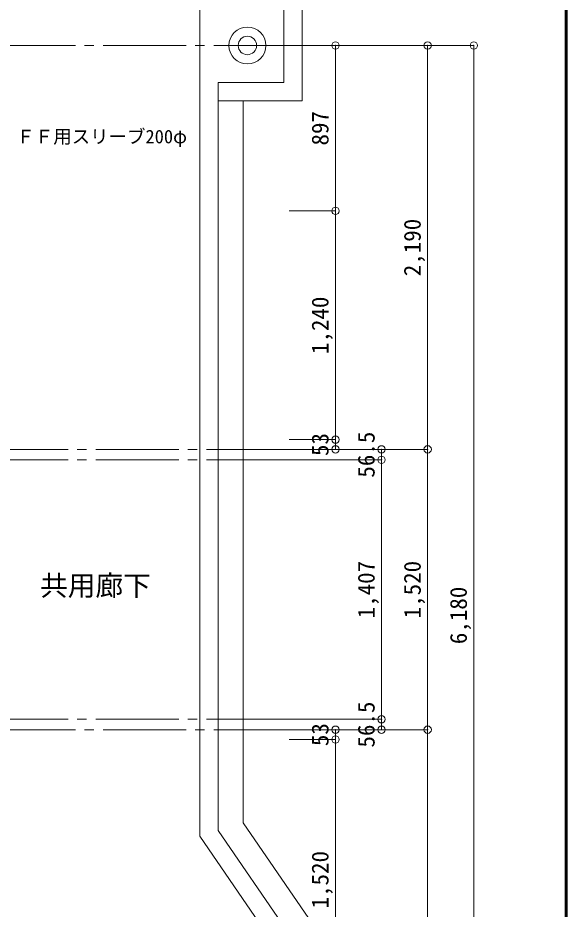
# Model space of a CAD drawing. Units: millimetres at full size, sheet at 1:50. Extents: x -9674 to 9699, y -6794 to 6791.
# Drawn here: x 6720 to 9699, y -941 to 3892 of the extents above; entities that cross this region are included whole.
import ezdxf
from ezdxf.enums import TextEntityAlignment as Align

# ---------------------------------------------------------------- set-up
doc = ezdxf.new("R2010")
doc.units = ezdxf.units.MM
doc.header["$LTSCALE"] = 50
doc.header["$PDMODE"] = 32
doc.header["$PDSIZE"] = 40
doc.linetypes.add('CHAIN2', pattern=[12, 9, -1, 1, -1])
for name, color, linetype, lineweight in [('0-0_図面枠', 7, 'Continuous', 9), ('1-0_芯', 7, 'CHAIN2', 9), ('1-6_ﾊﾞﾙｺﾆｰ・階段', 4, 'Continuous', 9), ('1-A_文字', 7, 'Continuous', 9), ('1-B_寸法', 7, 'Continuous', 9)]:
    doc.layers.add(name, color=color, linetype=linetype, lineweight=lineweight)
doc.styles.add('ＭＳ ゴシック', font='')
doc.styles.get('ＭＳ ゴシック').set_extended_font_data('MS Gothic')

msp = doc.modelspace()

# ---------------------------------------------------------------- linework, layer by layer
at = {"layer": '0-0_図面枠'}
for p, q in [((9688.35, -6783.35), (9688.35, 6780.85)), ((9690.11, -6785.11), (9690.11, 6782.61)), ((9691.87, -6786.88), (9691.87, 6784.38)), ((9693.64, 6786.14), (9693.64, -6788.64)), ((9695.4, -6790.4), (9695.4, 6787.9)), ((9697.16, -6792.16), (9697.16, 6789.66))]:
    msp.add_line(p, q, dxfattribs=at)
msp.add_lwpolyline([(9698.92, -6793.93), (9698.92, 6791.43), (-9673.92, 6791.43)], dxfattribs=at)
at = {"layer": '1-0_芯'}
for p, q in [((-8417.5, 3741.87), (8192.5, 3741.87)), ((8192.5, 1551.87), (2022.5, 1551.87)), ((8192.5, 1495.37), (5322.5, 1495.37)), ((8192.5, 88.37), (5322.5, 88.37)), ((-8417.5, 31.87), (8192.5, 31.87))]:
    msp.add_line(p, q, dxfattribs=at)
at = {"layer": '1-6_ﾊﾞﾙｺﾆｰ・階段'}
for p, q in [((7707.5, 4522.85), (7707.5, -546.12)), ((7707.5, -546.12), (8257.5, -1346.12))]:
    msp.add_line(p, q, dxfattribs=at)
at = {"layer": '1-6_ﾊﾞﾙｺﾆｰ・階段', "color": 7}
for p, q in [((8262.5, 3441.87), (8262.5, 4041.87)), ((8162.5, 3541.87), (8162.5, 3941.87)), ((7807.5, 3541.87), (8162.5, 3541.87)), ((7807.5, -515.06), (7807.5, 3541.87)), ((7807.5, 3441.87), (8262.5, 3441.87)), ((7942.5, -473.13), (7942.5, 3441.87)), ((7942.5, -473.13), (8492.5, -1273.13)), ((7807.5, -515.06), (8357.5, -1315.06))]:
    msp.add_line(p, q, dxfattribs=at)
at = {"layer": '1-6_ﾊﾞﾙｺﾆｰ・階段'}
msp.add_circle((7965, 3741.87), 100, dxfattribs=at)
at = {"layer": '1-6_ﾊﾞﾙｺﾆｰ・階段', "color": 7}
msp.add_circle((7965, 3741.87), 50, dxfattribs=at)
at = {"layer": '1-B_寸法'}
for p, q in [((8192.5, 3741.87), (9192.5, 3741.87)), ((8442.5, 3741.87), (8442.5, 2844.87)), ((8942.5, 3741.87), (8942.5, 1551.87)), ((9192.5, 3741.87), (9192.5, -2438.13)), ((8192.5, 2844.87), (8442.5, 2844.87)), ((8442.5, 2844.87), (8442.5, 1604.87)), ((8192.5, 1604.87), (8442.5, 1604.87)), ((8442.5, 1604.87), (8442.5, 1551.87)), ((8192.5, 1551.87), (8942.5, 1551.87)), ((8942.5, 1551.87), (8942.5, 31.87)), ((8192.5, 1495.37), (8692.5, 1495.37)), ((8192.5, 88.37), (8692.5, 88.37)), ((8692.5, 31.87), (8692.5, 88.37)), ((8192.5, 31.87), (8942.5, 31.87)), ((8442.5, -21.13), (8442.5, 31.87)), ((8942.5, 31.87), (8942.5, -2438.13)), ((8192.5, -21.13), (8442.5, -21.13)), ((8442.5, -1541.13), (8442.5, -21.13))]:
    msp.add_line(p, q, dxfattribs=at)
msp.add_lwpolyline([(8692.5, 88.37), (8692.5, 1495.37), (8692.5, 1551.87)], dxfattribs=at)
at = {"layer": '1-B_寸法', "color": 3}
for p in [(8442.5, 3741.87), (8942.5, 3741.87), (9192.5, 3741.87), (8442.5, 2844.87), (8442.5, 1604.87), (8442.5, 1551.87), (8692.5, 1551.87), (8942.5, 1551.87), (8692.5, 1495.37), (8692.5, 88.37), (8442.5, 31.87), (8692.5, 31.87), (8942.5, 31.87), (8442.5, -21.13)]:
    msp.add_point(p, dxfattribs=at)

# ---------------------------------------------------------------- texts
at = {"layer": '1-A_文字', "style": 'ＭＳ ゴシック'}
for s, height, p in [('ＦＦ用スリーブ200φ', 73.31, (6712.58, 3189.44)), ('共用廊下', 110, (6841.24, 725.52))]:
    msp.add_text(s, height=height, dxfattribs=at).set_placement(p, align=Align.BOTTOM_LEFT)
at = {"layer": '1-B_寸法', "style": 'ＭＳ ゴシック'}
for s, p in [('897', (8432.5, 3199.62)), ('2,190', (8932.5, 2490.62)), ('1,240', (8432.5, 2068.62)), ('53', (8432.5, 1515.87)), ('56.5', (8682.5, 1398.62)), ('1,407', (8682.5, 635.62)), ('1,520', (8932.5, 635.62)), ('6,180', (9182.5, 495.62)), ('56.5', (8682.5, -64.88)), ('53', (8432.5, -57.13)), ('1,520', (8432.5, -937.38))]:
    msp.add_text(s, height=91.64, rotation=90, dxfattribs=at).set_placement(p, align=Align.BOTTOM_LEFT)

doc.saveas('drawing.dxf')
